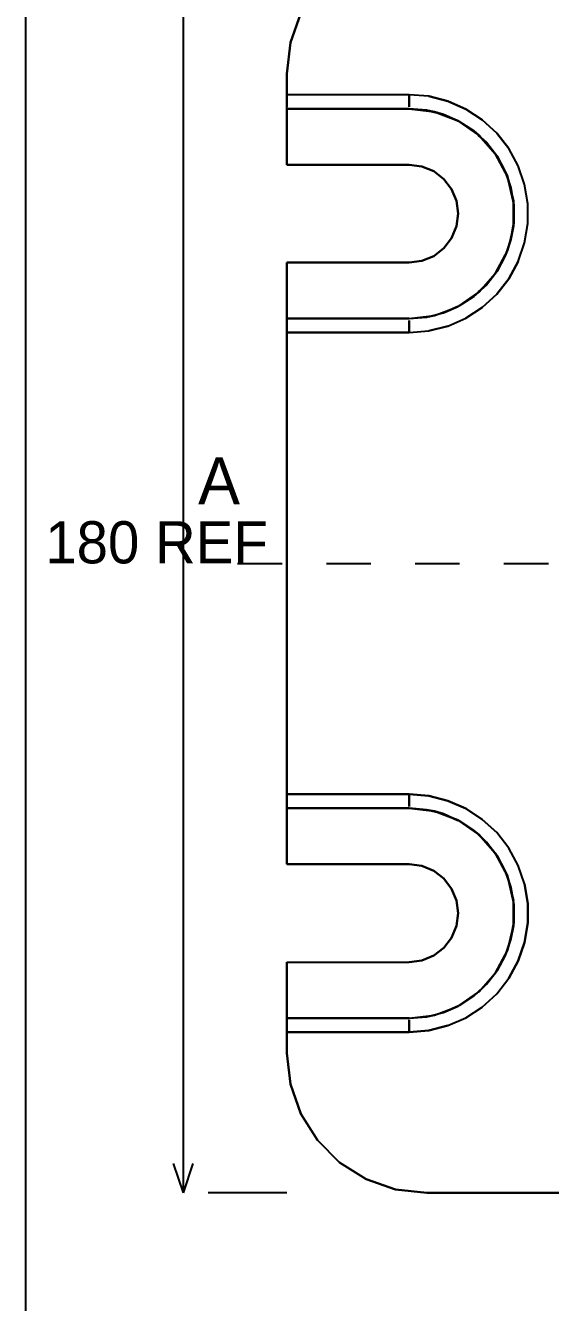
# Model space of a CAD drawing. Header units: millimetres. Extents: x 8 to 862, y 8 to 289.
# Drawn here: x 7.8 to 45.3, y 146.3 to 237.6 of the extents above; entities that cross this region are included whole.
import ezdxf

# ---------------------------------------------------------------- set-up
doc = ezdxf.new("R2010")
doc.units = ezdxf.units.MM
for name, color, linetype in [('BORDER', 7, 'Continuous'), ('CENTER', 4, 'Continuous'), ('DIMENSIONS', 3, 'Continuous'), ('NOTES', 7, 'Continuous'), ('OUTLINE', 7, 'Continuous')]:
    doc.layers.add(name, color=color, linetype=linetype)

msp = doc.modelspace()

# ---------------------------------------------------------------- linework, layer by layer
at = {"layer": 'BORDER'}
msp.add_line((7.761, 289.239), (7.761, 7.761), dxfattribs=at)
at = {"layer": 'CENTER'}
for p, q in [((22.931, 199.164), (26.106, 199.164)), ((29.281, 199.164), (32.456, 199.164)), ((35.631, 199.164), (38.806, 199.164)), ((41.981, 199.164), (45.156, 199.164))]:
    msp.add_line(p, q, dxfattribs=at)
at = {"layer": 'DIMENSIONS'}
for p, q in [((19.05, 154.164), (19.05, 244.164)), ((19.05, 154.164), (18.344, 156.281)), ((19.05, 154.164), (19.756, 156.281)), ((26.458, 154.164), (20.814, 154.164))]:
    msp.add_line(p, q, dxfattribs=at)
at = {"layer": 'OUTLINE'}
for p, q in [((27.449, 238.501), (26.71, 236.389)), ((26.71, 236.389), (27.449, 238.501)), ((26.71, 236.389), (26.458, 234.164)), ((26.458, 234.164), (26.71, 236.389)), ((26.458, 227.662), (26.458, 234.164)), ((26.458, 232.664), (26.458, 234.164)), ((26.458, 234.164), (26.458, 232.664)), ((26.458, 232.405), (26.458, 232.664)), ((35.21, 232.664), (26.458, 232.664)), ((26.458, 232.664), (26.458, 232.405)), ((26.458, 232.163), (26.458, 232.405)), ((26.458, 232.405), (26.458, 232.163)), ((26.458, 231.956), (26.458, 232.163)), ((26.458, 232.163), (26.458, 231.956)), ((26.458, 231.796), (26.458, 231.956)), ((26.458, 231.956), (26.458, 231.796)), ((36.609, 232.548), (35.21, 232.664)), ((35.21, 232.405), (35.21, 232.664)), ((35.21, 232.664), (35.21, 232.405)), ((35.21, 232.163), (35.21, 232.405)), ((35.21, 232.405), (35.21, 232.163)), ((35.21, 231.956), (35.21, 232.163)), ((35.21, 232.163), (35.21, 231.956)), ((35.21, 231.796), (35.21, 231.956)), ((35.21, 231.956), (35.21, 231.796)), ((36.609, 232.548), (37.969, 232.202)), ((37.969, 232.202), (36.609, 232.548)), ((37.969, 232.202), (39.254, 231.639)), ((39.254, 231.639), (37.969, 232.202)), ((26.458, 231.663), (26.458, 227.662)), ((26.458, 231.663), (35.21, 231.663)), ((35.21, 231.663), (26.458, 231.663)), ((26.458, 227.662), (26.458, 231.663)), ((35.21, 231.663), (36.444, 231.562)), ((35.21, 231.663), (37.005, 231.446)), ((36.444, 231.562), (35.21, 231.663)), ((36.444, 231.562), (36.998, 231.419)), ((37.005, 231.446), (36.444, 231.562)), ((36.998, 231.419), (36.444, 231.562)), ((36.998, 231.419), (37.645, 231.257)), ((37.645, 231.257), (36.998, 231.419)), ((38.694, 230.803), (37.005, 231.446)), ((37.005, 231.446), (38.694, 230.803)), ((38.692, 230.798), (37.005, 231.446)), ((37.645, 231.257), (37.005, 231.446)), ((38.692, 230.798), (37.645, 231.257)), ((37.645, 231.257), (38.692, 230.798)), ((39.254, 231.639), (40.431, 230.871)), ((40.431, 230.871), (39.254, 231.639)), ((40.182, 229.776), (38.694, 230.803)), ((38.694, 230.803), (40.182, 229.776)), ((39.815, 230.081), (38.779, 230.76)), ((38.779, 230.76), (39.815, 230.081)), ((40.165, 229.759), (39.815, 230.081)), ((39.815, 230.081), (40.165, 229.759)), ((39.815, 230.081), (40.182, 229.776)), ((40.431, 230.871), (41.463, 229.919)), ((41.463, 229.919), (40.431, 230.871)), ((40.728, 229.242), (40.165, 229.759)), ((40.165, 229.759), (40.728, 229.242)), ((41.381, 228.423), (40.182, 229.776)), ((40.182, 229.776), (41.381, 228.423)), ((41.371, 228.416), (40.182, 229.776)), ((40.728, 229.242), (40.182, 229.776)), ((41.371, 228.416), (40.728, 229.242)), ((40.728, 229.242), (41.371, 228.416)), ((41.463, 229.919), (42.325, 228.812)), ((42.325, 228.812), (41.463, 229.919)), ((41.487, 228.266), (41.371, 228.416)), ((41.371, 228.416), (41.487, 228.266)), ((42.222, 226.824), (41.381, 228.423)), ((41.381, 228.423), (42.222, 226.824)), ((41.487, 228.266), (41.381, 228.423)), ((42.077, 227.176), (41.487, 228.266)), ((41.487, 228.266), (42.077, 227.176)), ((42.992, 227.578), (42.325, 228.812)), ((35.21, 227.662), (26.458, 227.662)), ((26.458, 227.662), (35.21, 227.662)), ((36.116, 227.544), (35.21, 227.662)), ((35.21, 227.662), (36.116, 227.544)), ((36.959, 227.193), (36.116, 227.544)), ((36.116, 227.544), (36.959, 227.193)), ((43.449, 226.249), (42.992, 227.578)), ((37.684, 226.638), (36.959, 227.193)), ((36.959, 227.193), (37.684, 226.638)), ((38.24, 225.913), (37.684, 226.638)), ((37.684, 226.638), (38.24, 225.913)), ((42.202, 226.816), (42.077, 227.176)), ((42.077, 227.176), (42.202, 226.816)), ((42.077, 227.176), (42.222, 226.824)), ((42.48, 226.005), (42.202, 226.816)), ((42.202, 226.816), (42.48, 226.005)), ((42.654, 225.067), (42.222, 226.824)), ((42.222, 226.824), (42.654, 225.067)), ((42.637, 225.065), (42.222, 226.824)), ((42.48, 226.005), (42.222, 226.824)), ((38.59, 225.069), (38.24, 225.913)), ((38.24, 225.913), (38.59, 225.069)), ((42.637, 225.065), (42.48, 226.005)), ((42.48, 226.005), (42.637, 225.065)), ((43.681, 224.864), (43.449, 226.249)), ((38.708, 224.163), (38.59, 225.069)), ((38.59, 225.069), (38.708, 224.163)), ((42.683, 224.782), (42.637, 225.065)), ((42.637, 225.065), (42.683, 224.782)), ((42.654, 223.26), (42.654, 225.067)), ((42.654, 225.067), (42.654, 223.26)), ((42.683, 224.782), (42.654, 225.067)), ((42.683, 223.545), (42.683, 224.782)), ((42.683, 224.782), (42.683, 223.545)), ((43.681, 223.46), (43.681, 224.864)), ((38.59, 223.257), (38.708, 224.163)), ((38.708, 224.163), (38.59, 223.257)), ((38.59, 223.257), (38.24, 222.414)), ((38.24, 222.414), (38.59, 223.257)), ((42.654, 223.26), (42.222, 221.503)), ((42.637, 223.262), (42.48, 222.322)), ((42.48, 222.322), (42.637, 223.262)), ((42.654, 223.26), (42.48, 222.322)), ((42.637, 223.262), (42.683, 223.545)), ((42.683, 223.545), (42.637, 223.262)), ((42.683, 223.545), (42.654, 223.26)), ((43.449, 222.076), (43.681, 223.46)), ((38.24, 222.414), (37.684, 221.689)), ((37.684, 221.689), (38.24, 222.414)), ((42.48, 222.322), (42.202, 221.51)), ((42.202, 221.51), (42.48, 222.322)), ((42.222, 221.503), (42.48, 222.322)), ((42.992, 220.749), (43.449, 222.076)), ((36.959, 221.131), (36.116, 220.783)), ((36.116, 220.783), (36.959, 221.131)), ((37.684, 221.689), (36.959, 221.131)), ((36.959, 221.131), (37.684, 221.689)), ((41.381, 219.904), (42.222, 221.503)), ((41.487, 220.061), (42.077, 221.15)), ((42.077, 221.15), (41.487, 220.061)), ((42.202, 221.51), (42.077, 221.15)), ((42.077, 221.15), (42.202, 221.51)), ((42.077, 221.15), (42.222, 221.503)), ((26.458, 216.664), (26.458, 220.662)), ((26.458, 177.664), (26.458, 220.662)), ((35.21, 220.662), (26.458, 220.662)), ((26.458, 220.662), (26.458, 177.664)), ((26.458, 220.662), (35.21, 220.662)), ((26.458, 220.662), (26.458, 216.664)), ((36.116, 220.783), (35.21, 220.662)), ((35.21, 220.662), (36.116, 220.783)), ((41.371, 219.911), (41.487, 220.061)), ((41.487, 220.061), (41.371, 219.911)), ((41.487, 220.061), (41.381, 219.904)), ((42.992, 220.749), (42.325, 219.515)), ((42.325, 219.515), (42.992, 220.749)), ((40.165, 218.568), (40.728, 219.085)), ((40.728, 219.085), (40.165, 218.568)), ((40.182, 218.548), (41.381, 219.904)), ((40.728, 219.085), (40.182, 218.548)), ((40.728, 219.085), (41.371, 219.911)), ((41.371, 219.911), (40.728, 219.085)), ((40.728, 219.085), (41.381, 219.904)), ((42.325, 219.515), (41.463, 218.406)), ((41.463, 218.406), (42.325, 219.515)), ((38.694, 217.521), (40.182, 218.548)), ((38.779, 217.567), (39.815, 218.244)), ((39.815, 218.244), (38.779, 217.567)), ((39.815, 218.244), (40.165, 218.568)), ((40.165, 218.568), (39.815, 218.244)), ((39.815, 218.244), (40.182, 218.548)), ((41.463, 218.406), (40.431, 217.456)), ((40.431, 217.456), (41.463, 218.406)), ((37.005, 216.881), (38.694, 217.521)), ((37.645, 217.069), (38.692, 217.529)), ((38.692, 217.529), (37.645, 217.069)), ((37.645, 217.069), (38.694, 217.521)), ((40.431, 217.456), (39.254, 216.688)), ((39.254, 216.688), (40.431, 217.456)), ((35.21, 216.664), (26.458, 216.664)), ((26.458, 216.664), (35.21, 216.664)), ((26.458, 216.371), (26.458, 216.528)), ((26.458, 216.163), (26.458, 216.371)), ((35.21, 216.664), (37.005, 216.881)), ((35.21, 216.664), (36.444, 216.765)), ((35.21, 216.371), (35.21, 216.528)), ((35.21, 216.528), (35.21, 216.371)), ((35.21, 216.163), (35.21, 216.371)), ((35.21, 216.371), (35.21, 216.163)), ((36.444, 216.765), (36.998, 216.905)), ((36.444, 216.765), (37.005, 216.881)), ((36.998, 216.905), (37.645, 217.069)), ((37.645, 217.069), (37.005, 216.881)), ((37.969, 216.125), (39.254, 216.688)), ((26.458, 215.922), (26.458, 216.163)), ((26.458, 215.663), (26.458, 215.922)), ((26.458, 182.663), (26.458, 215.663)), ((35.21, 215.663), (26.458, 215.663)), ((26.458, 215.663), (26.458, 182.663)), ((26.458, 215.663), (35.21, 215.663)), ((35.21, 215.922), (35.21, 216.163)), ((35.21, 216.163), (35.21, 215.922)), ((35.21, 215.663), (35.21, 215.922)), ((35.21, 215.922), (35.21, 215.663)), ((35.21, 215.663), (36.609, 215.779)), ((37.969, 216.125), (36.609, 215.779)), ((36.609, 215.779), (37.969, 216.125)), ((26.458, 182.404), (26.458, 182.663)), ((26.458, 182.663), (35.21, 182.663)), ((35.21, 182.663), (26.458, 182.663)), ((26.458, 182.663), (26.458, 182.404)), ((35.21, 182.663), (36.609, 182.547)), ((35.21, 182.663), (35.21, 182.404)), ((36.609, 182.547), (35.21, 182.663)), ((35.21, 182.404), (35.21, 182.663)), ((36.609, 182.547), (37.969, 182.201)), ((37.969, 182.201), (36.609, 182.547)), ((26.458, 182.163), (26.458, 182.404)), ((26.458, 182.404), (26.458, 182.163)), ((26.458, 181.955), (26.458, 182.163)), ((26.458, 182.163), (26.458, 181.955)), ((26.458, 181.798), (26.458, 181.955)), ((26.458, 181.955), (26.458, 181.798)), ((26.458, 181.663), (26.458, 177.664)), ((26.458, 181.663), (35.21, 181.663)), ((35.21, 181.663), (26.458, 181.663)), ((26.458, 177.664), (26.458, 181.663)), ((35.21, 182.404), (35.21, 182.163)), ((35.21, 182.163), (35.21, 182.404)), ((35.21, 182.163), (35.21, 181.955)), ((35.21, 181.955), (35.21, 182.163)), ((35.21, 181.955), (35.21, 181.798)), ((35.21, 181.798), (35.21, 181.955)), ((35.21, 181.663), (36.444, 181.561)), ((35.21, 181.663), (37.005, 181.445)), ((36.444, 181.561), (35.21, 181.663)), ((37.969, 182.201), (39.254, 181.638)), ((39.254, 181.638), (37.969, 182.201)), ((39.254, 181.638), (40.431, 180.87)), ((40.431, 180.87), (39.254, 181.638)), ((36.444, 181.561), (36.998, 181.421)), ((37.005, 181.445), (36.444, 181.561)), ((36.998, 181.421), (36.444, 181.561)), ((36.998, 181.421), (37.645, 181.257)), ((37.645, 181.257), (36.998, 181.421)), ((38.694, 180.805), (37.005, 181.445)), ((37.005, 181.445), (38.694, 180.805)), ((38.692, 180.798), (37.005, 181.445)), ((37.645, 181.257), (37.005, 181.445)), ((38.692, 180.798), (37.645, 181.257)), ((37.645, 181.257), (38.692, 180.798)), ((40.182, 179.778), (38.694, 180.805)), ((38.694, 180.805), (40.182, 179.778)), ((39.815, 180.082), (38.779, 180.759)), ((38.779, 180.759), (39.815, 180.082)), ((40.431, 180.87), (41.463, 179.921)), ((41.463, 179.921), (40.431, 180.87)), ((40.165, 179.759), (39.815, 180.082)), ((39.815, 180.082), (40.165, 179.759)), ((39.815, 180.082), (40.182, 179.778)), ((42.325, 178.811), (41.463, 179.921)), ((40.728, 179.242), (40.165, 179.759)), ((40.165, 179.759), (40.728, 179.242)), ((41.381, 178.422), (40.182, 179.778)), ((40.182, 179.778), (41.381, 178.422)), ((41.371, 178.415), (40.182, 179.778)), ((40.728, 179.242), (40.182, 179.778)), ((41.371, 178.415), (40.728, 179.242)), ((40.728, 179.242), (41.371, 178.415)), ((41.487, 178.265), (41.371, 178.415)), ((41.371, 178.415), (41.487, 178.265)), ((42.222, 176.823), (41.381, 178.422)), ((41.381, 178.422), (42.222, 176.823)), ((41.487, 178.265), (41.381, 178.422)), ((42.077, 177.176), (41.487, 178.265)), ((41.487, 178.265), (42.077, 177.176)), ((42.992, 177.577), (42.325, 178.811)), ((26.458, 177.664), (35.21, 177.664)), ((35.21, 177.664), (26.458, 177.664)), ((35.21, 177.664), (36.116, 177.543)), ((36.116, 177.543), (35.21, 177.664)), ((36.116, 177.543), (36.959, 177.195)), ((36.959, 177.195), (36.116, 177.543)), ((36.959, 177.195), (37.684, 176.637)), ((37.684, 176.637), (36.959, 177.195)), ((42.202, 176.816), (42.077, 177.176)), ((42.077, 177.176), (42.202, 176.816)), ((42.077, 177.176), (42.222, 176.823)), ((43.449, 176.25), (42.992, 177.577)), ((38.24, 175.912), (37.684, 176.637)), ((37.684, 176.637), (38.24, 175.912)), ((42.48, 176.004), (42.202, 176.816)), ((42.202, 176.816), (42.48, 176.004)), ((42.654, 175.066), (42.222, 176.823)), ((42.222, 176.823), (42.654, 175.066)), ((42.637, 175.064), (42.222, 176.823)), ((42.48, 176.004), (42.222, 176.823)), ((43.449, 176.25), (43.681, 174.866)), ((43.681, 174.866), (43.449, 176.25)), ((38.59, 175.069), (38.24, 175.912)), ((38.24, 175.912), (38.59, 175.069)), ((42.637, 175.064), (42.48, 176.004)), ((42.48, 176.004), (42.637, 175.064)), ((38.708, 174.163), (38.59, 175.069)), ((38.59, 175.069), (38.708, 174.163)), ((42.683, 174.781), (42.637, 175.064)), ((42.637, 175.064), (42.683, 174.781)), ((42.654, 173.259), (42.654, 175.066)), ((42.683, 174.781), (42.654, 175.066)), ((42.683, 173.544), (42.683, 174.781)), ((42.683, 174.781), (42.683, 173.544)), ((43.681, 174.866), (43.681, 173.462)), ((43.681, 173.462), (43.681, 174.866)), ((38.59, 173.257), (38.708, 174.163)), ((38.708, 174.163), (38.59, 173.257)), ((42.637, 173.261), (42.683, 173.544)), ((42.683, 173.544), (42.637, 173.261)), ((42.683, 173.544), (42.654, 173.259)), ((43.681, 173.462), (43.449, 172.078)), ((43.449, 172.078), (43.681, 173.462)), ((38.24, 172.413), (38.59, 173.257)), ((38.59, 173.257), (38.24, 172.413)), ((42.654, 173.259), (42.222, 171.502)), ((42.222, 171.502), (42.654, 173.259)), ((42.637, 173.261), (42.48, 172.322)), ((42.48, 172.322), (42.637, 173.261)), ((42.654, 173.259), (42.48, 172.322)), ((37.684, 171.689), (36.959, 171.133)), ((36.959, 171.133), (37.684, 171.689)), ((38.24, 172.413), (37.684, 171.689)), ((37.684, 171.689), (38.24, 172.413)), ((42.48, 172.322), (42.202, 171.51)), ((42.202, 171.51), (42.48, 172.322)), ((42.222, 171.502), (42.48, 172.322)), ((43.449, 172.078), (42.992, 170.749)), ((42.992, 170.749), (43.449, 172.078)), ((35.21, 170.664), (36.116, 170.782)), ((36.116, 170.782), (35.21, 170.664)), ((36.116, 170.782), (36.959, 171.133)), ((36.959, 171.133), (36.116, 170.782)), ((41.381, 169.903), (42.222, 171.502)), ((41.487, 170.06), (42.077, 171.15)), ((42.077, 171.15), (41.487, 170.06)), ((42.202, 171.51), (42.077, 171.15)), ((42.077, 171.15), (42.202, 171.51)), ((42.077, 171.15), (42.222, 171.502)), ((42.992, 170.749), (42.325, 169.514)), ((42.325, 169.514), (42.992, 170.749)), ((26.458, 166.663), (26.458, 170.664)), ((26.458, 170.664), (26.458, 164.162)), ((26.458, 164.162), (26.458, 170.664)), ((26.458, 170.664), (35.21, 170.664)), ((26.458, 170.664), (26.458, 166.663)), ((40.182, 168.55), (41.381, 169.903)), ((40.728, 169.084), (41.371, 169.91)), ((41.371, 169.91), (40.728, 169.084)), ((40.728, 169.084), (41.381, 169.903)), ((41.371, 169.91), (41.487, 170.06)), ((41.487, 170.06), (41.371, 169.91)), ((41.487, 170.06), (41.381, 169.903)), ((40.165, 168.567), (40.728, 169.084)), ((40.728, 169.084), (40.165, 168.567)), ((40.728, 169.084), (40.182, 168.55)), ((41.463, 168.407), (42.325, 169.514)), ((38.694, 167.523), (40.182, 168.55)), ((38.779, 167.567), (39.815, 168.245)), ((39.815, 168.245), (38.779, 167.567)), ((39.815, 168.245), (40.165, 168.567)), ((40.165, 168.567), (39.815, 168.245)), ((39.815, 168.245), (40.182, 168.55)), ((40.431, 167.455), (41.463, 168.407)), ((36.998, 166.907), (37.645, 167.069)), ((37.005, 166.88), (38.694, 167.523)), ((37.645, 167.069), (37.005, 166.88)), ((37.645, 167.069), (38.692, 167.528)), ((38.692, 167.528), (37.645, 167.069)), ((37.645, 167.069), (38.694, 167.523)), ((39.254, 166.687), (40.431, 167.455)), ((35.21, 166.663), (26.458, 166.663)), ((26.458, 166.663), (35.21, 166.663)), ((26.458, 166.37), (26.458, 166.53)), ((26.458, 166.163), (26.458, 166.37)), ((26.458, 165.921), (26.458, 166.163)), ((35.21, 166.663), (37.005, 166.88)), ((35.21, 166.663), (36.444, 166.764)), ((35.21, 166.53), (35.21, 166.37)), ((35.21, 166.37), (35.21, 166.53)), ((35.21, 166.37), (35.21, 166.163)), ((35.21, 166.163), (35.21, 166.37)), ((35.21, 166.163), (35.21, 165.921)), ((35.21, 165.921), (35.21, 166.163)), ((36.444, 166.764), (36.998, 166.907)), ((36.444, 166.764), (37.005, 166.88)), ((37.969, 166.124), (36.609, 165.779)), ((36.609, 165.779), (37.969, 166.124)), ((37.969, 166.124), (39.254, 166.687)), ((26.458, 165.921), (26.458, 165.663)), ((26.458, 165.663), (26.458, 165.921)), ((26.458, 165.663), (26.458, 164.162)), ((35.21, 165.663), (26.458, 165.663)), ((26.458, 165.663), (35.21, 165.663)), ((26.458, 164.162), (26.458, 165.663)), ((35.21, 165.921), (35.21, 165.663)), ((35.21, 165.663), (35.21, 165.921)), ((36.609, 165.779), (35.21, 165.663)), ((35.21, 165.663), (36.609, 165.779)), ((26.458, 164.162), (26.71, 161.937)), ((26.71, 161.937), (26.458, 164.162)), ((26.71, 161.937), (27.449, 159.825)), ((27.449, 159.825), (26.71, 161.937)), ((27.449, 159.825), (28.64, 157.928)), ((28.64, 157.928), (27.449, 159.825)), ((28.64, 157.928), (30.225, 156.346)), ((30.225, 156.346), (28.64, 157.928)), ((30.225, 156.346), (32.119, 155.155)), ((32.119, 155.155), (30.225, 156.346)), ((32.119, 155.155), (34.234, 154.413)), ((34.234, 154.413), (32.119, 155.155)), ((34.234, 154.413), (36.459, 154.164)), ((36.459, 154.164), (34.234, 154.413)), ((173.96, 154.164), (36.459, 154.164)), ((36.459, 154.164), (173.96, 154.164))]:
    msp.add_line(p, q, dxfattribs=at)

# ---------------------------------------------------------------- texts
at = {"layer": 'NOTES'}
for s, height, p in [('A', 3.351, (20.108, 203.397)), ('180 REF', 3.0162, (9.172, 199.164))]:
    msp.add_text(s, height=height, dxfattribs=at).set_placement(p)

doc.saveas('drawing.dxf')
